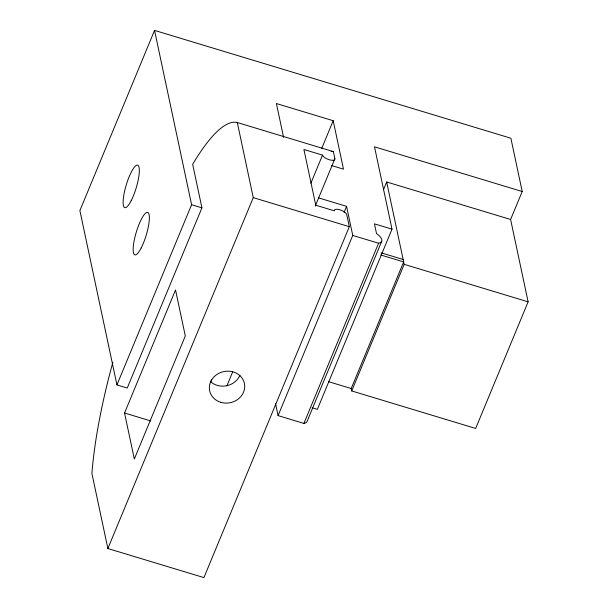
<?xml version="1.0" encoding="UTF-8"?>
<svg xmlns="http://www.w3.org/2000/svg" width="608" height="608" viewBox="0 0 608 608"><rect width="100%" height="100%" fill="white"/><g stroke="black" fill="none" stroke-linecap="round" stroke-linejoin="round"><path stroke-width="0.91" d="M380.783 254.988L403.659 261.911L351.204 388.527L351.713 390.944L475.661 428.45L528.116 301.834L510.614 219.488L522.204 191.512L510.88 138.229L154.546 30.4L79.884 210.596L116.934 384.902L127.254 388.018L201.924 207.845L192.668 164.297A193.952 45.349 -73.2 0 1 237.302 122.535L333.359 151.605L334.871 158.726L315.248 206.104M116.934 384.902L191.596 204.706L154.546 30.4M124.541 413.007L175.53 289.948L185.311 335.966L134.322 459.025L124.541 413.007L150.754 420.941M334.871 158.726A6.665 2.531 22.5 0 1 329.437 159.805A6.665 2.531 22.5 0 1 322.506 155.124L303.916 149.492L315.757 205.2L334.347 210.824A6.658 2.531 22.5 0 1 339.925 209.798A6.658 2.531 22.5 0 1 346.742 214.578L349.319 226.685L203.923 577.6L107.867 548.53L253.262 197.623L237.302 122.535M210.588 382.075L211.675 379.46M321.769 148.314L333.199 120.718L276.397 103.535L283.586 137.347M226.913 385.844L232.727 371.807M310.878 183.19L322.506 155.124M344.075 212.39L346.575 206.348L318.486 197.851M381.702 241.3L307.04 421.504A15.694 5.966 22.5 0 1 303.909 423.426L278.084 415.614L352.746 235.418L346.575 206.348M383.412 189.84L386.673 181.982L510.614 219.488M303.909 423.426L378.571 243.23A15.694 5.966 22.5 0 0 376.512 233.54L374.452 223.85L392.008 229.163L317.346 409.366L312.079 407.77M351.713 390.944L404.176 264.336L386.673 181.982M522.204 191.512L374.505 146.817L392.008 229.163M331.778 165.612L343.497 169.161L333.199 120.718M253.262 197.623L349.319 226.685M352.746 235.418L378.571 243.23M381.148 252.829L403.142 259.487M404.176 264.336L528.116 301.834M328.328 381.604L351.204 388.527M191.596 204.706L201.924 207.845M275.576 403.803L278.084 415.614M107.867 548.53L91.907 473.45A194.294 45.425 -73.2 0 1 112.875 362.216M331.246 151.293A193.952 45.349 -73.2 0 1 333.359 151.605M239.962 375.189A17.761 15.892 -12 0 1 210.33 381.436M131.176 200.686A22.2 5.191 -73.2 0 0 138.282 165.589A22.2 5.191 -73.2 0 0 124.214 192.979A22.2 5.191 -73.2 0 0 131.176 200.686M141.216 247.912A22.2 5.191 -73.2 0 0 148.322 212.815A22.2 5.191 -73.2 0 0 134.246 240.213A22.2 5.191 -73.2 0 0 141.216 247.912M220.757 402.314A17.761 15.892 -12 0 0 244.5 383.884A17.761 15.892 -12 0 0 215.878 375.22A17.761 15.892 -12 0 0 220.757 402.314"/></g></svg>
